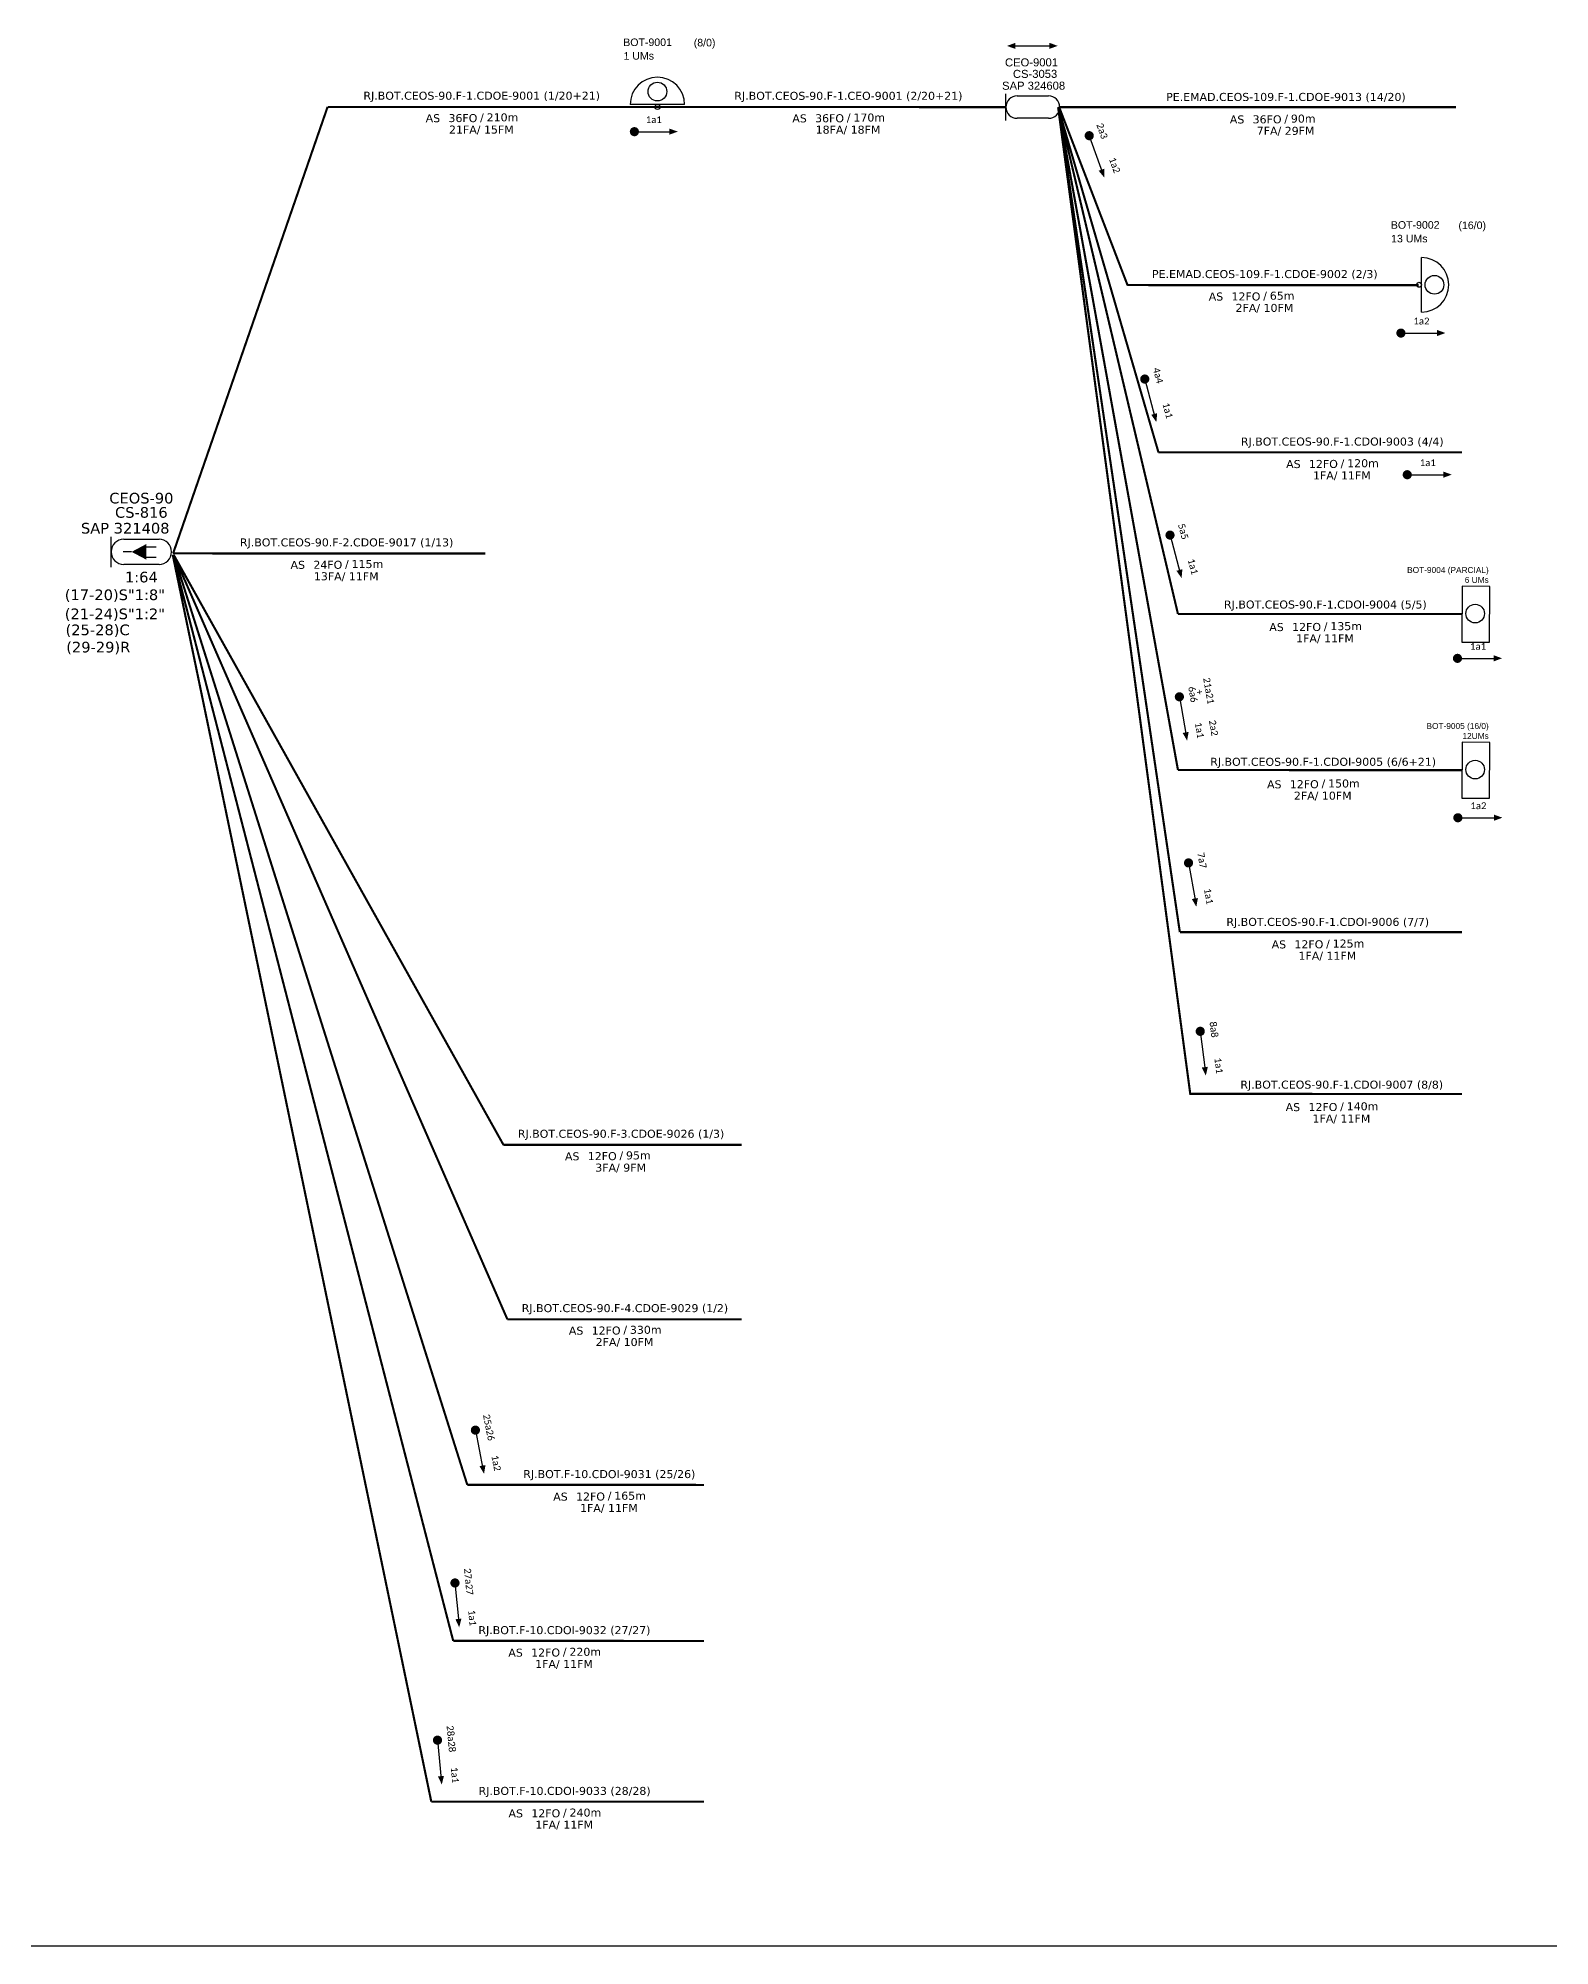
# Model space of a CAD drawing. Header units: metres. Extents: x -316 to 525, y -341 to 253.
# Drawn here: x -89.5 to 178.6, y -340.6 to -2.3 of the extents above; entities that cross this region are included whole.
import ezdxf
from ezdxf.enums import TextEntityAlignment as Align

# ---------------------------------------------------------------- set-up
doc = ezdxf.new("R2010")
doc.units = ezdxf.units.M
for name, color, linetype, lineweight in [("20.0-LEGENDA DOS CDO'S", 1, 'Continuous', 0), ('20.2-CDO_POSTE', 1, 'Continuous', 5), ('40.1-ETIQUETAS', 1, 'Continuous', 20)]:
    doc.layers.add(name, color=color, linetype=linetype, lineweight=lineweight)
for name, color, linetype in [('20.4-CEOS', 1, 'Continuous'), ('CAP a instalar', 1, 'Continuous'), ('Meio Fio', 134, 'Continuous'), ('SETA', 7, 'Continuous'), ('UNIFILAR', 7, 'Continuous')]:
    doc.layers.add(name, color=color, linetype=linetype)
doc.styles.add('ARIAL', font='arial.ttf')
doc.styles.add('siredit', font='verdana.ttf')
doc.styles.get("Standard").update_dxf_attribs({"font": 'arial.ttf'})
doc.linetypes.add('FENCELINE1', pattern='A,0.25,-0.1,[133,ltypeshp.shx,S=0.1,R=0,X=-0.1,Y=0],-0.1,1', length=1.45)

# ---------------------------------------------------------------- blocks, each defined once
blk = doc.blocks.new('CDOE-TEXTO PADRÃO')
at = {"layer": "20.0-LEGENDA DOS CDO'S", "color": 0, "style": 'ARIAL'}
for tag, p in [('CDO_N', (0.49, 7.39)), ('CORDOALHA', (0.5, 4.33)), ('SAP', (0.51, 1.67)), ('SPLITER_1', (0.59, -0.91)), ('SPLITER_2', (0.6, -3.55)), ('(XX-XX_F)S', (0.54, -8.29)), ('(XX-XX_L)S', (0.55, -10.83)), ('UMS', (0.55, -13.15))]:
    blk.add_attdef(tag, p, '', height=1.7, rotation=0.118, dxfattribs=at)
blk.add_attdef('FIBRAS_UTILIZADAS', text='', height=1.7, rotation=0.118, dxfattribs=at).set_placement((19.77, 7.43), align=Align.CENTER)
blk = doc.blocks.new('ETIQUETA_RS5F')
at = {"layer": '40.1-ETIQUETAS', "color": 0, "style": 'siredit'}
blk.add_text('/', height=1.5, dxfattribs=at).set_placement((1.58, -1.95), align=Align.MIDDLE_RIGHT)
for tag, p in [('ETIQUETA_R_PRIMARIA', (1.21, 4.1)), ('ETIQUETA_R_SECUNDARIA', (1.21, 2.1)), ('F_ATIVAS/F_MORTAS', (1.14, -4.24))]:
    blk.add_attdef(tag, text='', height=1.5, dxfattribs=at).set_placement(p, align=Align.MIDDLE_CENTER)
for tag, p in [('TIPO_CABO', (-6.58, -2.12)), ('CAP_CABO', (0.4, -2.09))]:
    blk.add_attdef(tag, text='', height=1.5, dxfattribs=at).set_placement(p, align=Align.MIDDLE_RIGHT)
blk.add_attdef('METROS', text='', height=1.5, dxfattribs=at).set_placement((2.14, -1.95), align=Align.MIDDLE_LEFT)
for tag, p in [('FUSÃO_1', (0.85, -8.39)), ('FUSÃO_2', (0.85, -10.6)), ('FUSÃO_3', (0.85, -12.93)), ('FUSÃO_4', (0.85, -15.14)), ('FUSÃO_5', (0.85, -17.16))]:
    blk.add_attdef(tag, text='', height=1.5, dxfattribs=at).set_placement(p, align=Align.CENTER)
blk = doc.blocks.new('SAN')
at = {"layer": 'SETA'}
blk.add_lwpolyline([(-2.58, 0), (6.02, 0)], dxfattribs=at)
for points in [[(-2.1, -0.66), (-3.93, 0), (-2.1, 0.67)], [(5.33, 0.68), (7.16, 0.01), (5.33, -0.65)]]:
    blk.add_solid(points, dxfattribs=at)
blk = doc.blocks.new('*U60')
at = {"layer": '20.4-CEOS', "color": 7, "style": 'siredit'}
for tag, p in [('FIBRAS_SPLITTER', (0, 0)), ('FIBRAS_TOP_C', (0, -4.13)), ('RESERVA_FINAIS', (0, -5.46))]:
    blk.add_attdef(tag, p, '', height=1.01, dxfattribs=at)
for tag, p, flags in [('ID_ATIVIDADE', (0, -6.77), 3), ('FATOR', (0, -8.09), 1), ('QTDE', (0, -9.4), 1), ('FID', (0, -10.71), 1)]:
    blk.add_attdef(tag, p, '', height=1.01, dxfattribs=dict(at, flags=flags))
blk = doc.blocks.new('*U62')
at = {"layer": '20.4-CEOS', "color": 7, "style": 'siredit'}
blk.add_attdef('FIBRAS_SPLITTER', (0, 0), '', height=1.01, dxfattribs=at)
for tag, p, flags in [('ID_ATIVIDADE', (0, -1.48), 3), ('FATOR', (0, -2.79), 1), ('QTDE', (0, -4.11), 1), ('FID', (0, -5.42), 1)]:
    blk.add_attdef(tag, p, '', height=1.01, dxfattribs=dict(at, flags=flags))

msp = doc.modelspace()

# ---------------------------------------------------------------- linework, layer by layer
at = {"color": 7}
for p, q in [((25.15, -14.04), (15.5, -14.04)), ((155.82, -50.85), (155.82, -41.2))]:
    msp.add_line(p, q, dxfattribs=at)
msp.add_lwpolyline([(-316.01, -340.61), (524.99, -340.61), (524.99, 253.39), (-316.01, 253.39)], close=True, dxfattribs=at)
at = {"color": 7, "const_width": 0.811}
for points in [[(15.83, -18.86, 1), (16.64, -18.86, 1)], [(151.76, -54.58, 1), (152.57, -54.58, 1)]]:
    msp.add_lwpolyline(points, format="xyb", close=True, dxfattribs=at)
at = {"const_width": 0.811}
for points in [[(96.76, -19.19, 1), (97.03, -19.96, 1)], [(106.64, -62.34, 1), (106.85, -63.13, 1)], [(152.88, -79.7, 1), (153.69, -79.7, 1)], [(111.12, -90.02, 1), (111.32, -90.8, 1)], [(161.79, -112.27, 1), (162.6, -112.27, 1)], [(112.81, -118.69, 1), (112.95, -119.49, 1)], [(161.86, -140.54, 1), (162.67, -140.54, 1)], [(114.43, -148.15, 1), (114.57, -148.95, 1)], [(116.53, -178.01, 1), (116.63, -178.82, 1)], [(-12.03, -248.75, 1), (-11.88, -249.55, 1)], [(-15.61, -275.85, 1), (-15.54, -276.66, 1)], [(-18.71, -303.72, 1), (-18.64, -304.53, 1)]]:
    msp.add_lwpolyline(points, format="xyb", close=True, dxfattribs=at)
at = {"color": 252}
msp.add_lwpolyline([(162.99, -109.38), (167.9, -109.41), (167.95, -99.5), (163.05, -99.47)], close=True, dxfattribs=at)
at = {"color": 1}
msp.add_lwpolyline([(162.99, -137.05), (167.9, -137.08), (167.95, -127.17), (163.05, -127.14)], close=True, dxfattribs=at)
at = {"color": 7}
for centre, radius in [((20.32, -11.75), 1.66), ((20.33, -14.48), 0.447), ((155.37, -46.02), 0.447), ((158.11, -46.02), 1.66)]:
    msp.add_circle(centre, radius, dxfattribs=at)
for centre, start, end in [((20.32, -14.04), 0, 180), ((155.82, -46.02), 270, 90)]:
    msp.add_arc(centre, 4.83, start, end, dxfattribs=at)
at = {"layer": '20.4-CEOS', "color": 5}
for p, q in [((82.11, -16.9), (82.11, -12.12)), ((84.09, -12.52), (89.66, -12.52)), ((89.66, -16.49), (84.09, -16.49)), ((-74.32, -91.15), (-68.06, -91.15)), ((-68.06, -95.61), (-74.32, -95.61))]:
    msp.add_line(p, q, dxfattribs=at)
for points in [[(-76.55, -96.07), (-76.55, -90.69)], [(-72.92, -93.38), (-74.42, -93.38)], [(-70.45, -92.49), (-68.55, -92.49)], [(-70.45, -94.35), (-68.55, -94.35)]]:
    msp.add_lwpolyline(points, dxfattribs=at)
msp.add_lwpolyline([(-72.92, -93.38, 0, 2.75, 0), (-70.33, -93.38, 2.75, 2.75, 0)], format="xyseb", dxfattribs=at)
for centre, radius, start, end in [((84.09, -14.51), 1.98, 90, 270), ((89.66, -14.51), 1.98, 270, 90), ((-74.32, -93.38), 2.23, 90, 270), ((-68.06, -93.38), 2.23, 270, 90)]:
    msp.add_arc(centre, radius, start, end, dxfattribs=at)
at = {"layer": 'CAP a instalar', "color": 5, "linetype": 'FENCELINE1', "ltscale": 2, "const_width": 0.378}
for points in [[(-65.56, -93.66), (-38.17, -14.48)], [(20.34, -14.48), (-38.17, -14.48)], [(20.34, -14.48), (82.11, -14.51)]]:
    msp.add_lwpolyline(points, dxfattribs=at)
at = {"layer": 'CAP a instalar', "color": 252, "linetype": 'FENCELINE1', "ltscale": 2, "const_width": 0.378}
for points in [[(91.37, -14.51), (109.17, -75.73)], [(91.37, -14.51), (112.63, -104.41)], [(91.37, -14.51), (112.96, -160.82)], [(91.37, -14.51), (114.81, -189.51), (163.02, -189.52)], [(109.17, -75.73), (163.02, -75.74)], [(-65.63, -93.9), (-15.89, -286.52)], [(-65.63, -93.9), (-19.78, -315.03)], [(-65.46, -93.9), (-13.39, -258.85)], [(112.63, -104.41), (163.02, -104.42)], [(112.96, -160.82), (163.02, -160.84)], [(-13.39, -258.85), (28.58, -258.86)], [(-15.89, -286.52), (28.58, -286.53)], [(-19.78, -315.03), (28.58, -315.04)]]:
    msp.add_lwpolyline(points, dxfattribs=at)
at = {"layer": 'CAP a instalar', "color": 1, "linetype": 'FENCELINE1', "ltscale": 2, "const_width": 0.378}
for points in [[(91.37, -14.51), (112.63, -132.08)], [(112.63, -132.08), (163.02, -132.1)]]:
    msp.add_lwpolyline(points, dxfattribs=at)
at = {"layer": 'CAP a instalar', "color": 7, "linetype": 'FENCELINE1', "ltscale": 7, "const_width": 0.378}
for points in [[(91.57, -14.53), (103.71, -46.14)], [(103.67, -46.07), (155.32, -46.09)], [(-6.98, -198.55), (35.25, -198.55)], [(-6.29, -229.48), (35.25, -229.48)]]:
    msp.add_lwpolyline(points, dxfattribs=at)
at = {"layer": 'CAP a instalar', "color": 7, "linetype": 'FENCELINE1', "ltscale": 2, "const_width": 0.378}
for points in [[(91.73, -14.51), (161.93, -14.51)], [(-65.56, -93.66), (-10.17, -93.67)], [(-6.29, -229.48), (-65.46, -93.9)], [(-6.98, -198.55), (-65.46, -93.9)]]:
    msp.add_lwpolyline(points, dxfattribs=at)
at = {"layer": 'Meio Fio', "color": 252}
msp.add_circle((165.33, -104.33), 1.65, dxfattribs=at)
at = {"layer": 'Meio Fio', "color": 1}
msp.add_circle((165.33, -132), 1.65, dxfattribs=at)
at = {"layer": 'SETA', "color": 7}
for points in [[(16.04, -18.86), (23.01, -18.86)], [(152.16, -54.58), (159.14, -54.58)]]:
    msp.add_lwpolyline(points, dxfattribs=at)
at = {"layer": 'SETA'}
for points in [[(96.89, -19.57), (99.25, -26.14)], [(106.75, -62.74), (108.55, -69.47)], [(153.29, -79.7), (160.26, -79.7)], [(111.22, -90.41), (113.02, -97.15)], [(162.2, -112.27), (169.17, -112.27)], [(112.88, -119.09), (114.08, -125.96)], [(162.26, -140.54), (169.24, -140.54)], [(114.5, -148.55), (115.71, -155.42)], [(116.58, -178.41), (117.45, -185.33)], [(-11.95, -249.15), (-10.61, -255.99)], [(-15.58, -276.25), (-14.92, -283.2)], [(-18.68, -304.13), (-18.02, -311.07)]]:
    msp.add_lwpolyline(points, dxfattribs=at)
at = {"layer": 'SETA', "color": 7}
for points in [[(22.45, -18.31), (23.94, -18.85), (22.45, -19.39)], [(158.58, -54.03), (160.06, -54.57), (158.58, -55.11)]]:
    msp.add_solid(points, dxfattribs=at)
at = {"layer": 'SETA'}
for points in [[(99.58, -25.43), (99.57, -27.01), (98.56, -25.79)], [(108.94, -68.79), (108.8, -70.37), (107.89, -69.07)], [(159.7, -79.15), (161.19, -79.69), (159.7, -80.23)], [(113.41, -96.46), (113.27, -98.04), (112.36, -96.74)], [(168.61, -111.72), (170.1, -112.26), (168.61, -112.81)], [(114.52, -125.31), (114.25, -126.87), (113.46, -125.5)], [(168.68, -139.99), (170.16, -140.53), (168.68, -141.07)], [(116.16, -154.77), (115.89, -156.33), (115.09, -154.96)], [(117.93, -184.71), (117.57, -186.25), (116.85, -184.84)], [(-10.17, -255.34), (-10.42, -256.9), (-11.23, -255.54)], [(-14.43, -282.59), (-14.83, -284.12), (-15.5, -282.69)], [(-17.53, -310.46), (-17.92, -311.99), (-18.6, -310.56)]]:
    msp.add_solid(points, dxfattribs=at)

# ---------------------------------------------------------------- block references
at = {"layer": '20.2-CDO_POSTE', "color": 7}
ref = msp.add_blockref('CDOE-TEXTO PADRÃO', (20.01, -12.65), dxfattribs=dict(at, xscale=0.7885344915708994, yscale=0.7885344915708994, zscale=0.7885344915708994))
ref.add_attrib('CDO_N', 'BOT-9001', (14.26, -3.68), dxfattribs={"layer": "20.0-LEGENDA DOS CDO'S", "color": 0, "height": 1.34, "rotation": 0.118, "style": 'ARIAL'})
ref.add_attrib('CORDOALHA', '1 UMs', (14.31, -6.09), dxfattribs={"layer": "20.0-LEGENDA DOS CDO'S", "color": 0, "height": 1.34, "rotation": 0.118, "style": 'ARIAL'})
ref.add_attrib('FIBRAS_UTILIZADAS', '       (8/0)', dxfattribs={"layer": "20.0-LEGENDA DOS CDO'S", "color": 0, "height": 1.3404, "rotation": 0.118, "style": 'ARIAL'}).set_placement((26.87, -3.74), align=Align.CENTER)
at = {"layer": '20.2-CDO_POSTE', "color": 5}
ref = msp.add_blockref('CDOE-TEXTO PADRÃO', (81.86, -12.97), dxfattribs=dict(at, xscale=0.8391720598060812, yscale=0.8391720598060812, zscale=0.8391720598060812))
ref.add_attrib('CDO_N', 'CEO-9001', (81.95, -7.29), dxfattribs={"layer": "20.0-LEGENDA DOS CDO'S", "color": 0, "height": 1.426, "rotation": 0.118, "style": 'ARIAL'})
ref.add_attrib('CORDOALHA', 'CS-3053', (83.36, -9.33), dxfattribs={"layer": "20.0-LEGENDA DOS CDO'S", "color": 0, "height": 1.426, "rotation": 0.118, "style": 'ARIAL'})
ref.add_attrib('SAP', 'SAP 324608', (81.44, -11.43), dxfattribs={"layer": "20.0-LEGENDA DOS CDO'S", "color": 0, "height": 1.426, "rotation": 0.118, "style": 'ARIAL'})
at = {"layer": '20.2-CDO_POSTE', "color": 7}
ref = msp.add_blockref('CDOE-TEXTO PADRÃO', (156.13, -45.06), dxfattribs=dict(at, xscale=0.7885344915708994, yscale=0.7885344915708994, zscale=0.7885344915708994))
ref.add_attrib('CDO_N', 'BOT-9002', (150.38, -36.08), dxfattribs={"layer": "20.0-LEGENDA DOS CDO'S", "color": 0, "height": 1.34, "rotation": 0.118, "style": 'ARIAL'})
ref.add_attrib('CORDOALHA', '13 UMs', (150.43, -38.5), dxfattribs={"layer": "20.0-LEGENDA DOS CDO'S", "color": 0, "height": 1.34, "rotation": 0.118, "style": 'ARIAL'})
ref.add_attrib('FIBRAS_UTILIZADAS', '       (16/0)', dxfattribs={"layer": "20.0-LEGENDA DOS CDO'S", "color": 0, "height": 1.3404, "rotation": 0.118, "style": 'ARIAL'}).set_placement((162.99, -36.14), align=Align.CENTER)
at = {"layer": '20.4-CEOS', "color": 5, "lineweight": 0}
ref = msp.add_blockref('*U60', (-84.77, -101.94), dxfattribs=dict(at, xscale=1.872, yscale=1.872, zscale=1.872))
ref.add_attrib('FIBRAS_SPLITTER', '(17-20)S"1:8"', (-84.77, -101.94), dxfattribs={"color": 5, "height": 1.8901, "style": 'siredit'})
ref.add_attrib('FIBRAS_TOP_C', '(25-28)C', (-84.63, -108.16), dxfattribs={"color": 5, "height": 1.89, "style": 'siredit'})
ref.add_attrib('RESERVA_FINAIS', '(29-29)R', (-84.51, -111.22), dxfattribs={"color": 5, "height": 1.89, "style": 'siredit'})
ref = msp.add_blockref('*U62', (-84.77, -105.32), dxfattribs=dict(at, xscale=1.872, yscale=1.872, zscale=1.872))
ref.add_attrib('FIBRAS_SPLITTER', '(21-24)S"1:2"', (-84.77, -105.32), dxfattribs={"color": 5, "height": 1.8901, "style": 'siredit'})
at = {"layer": '40.1-ETIQUETAS', "color": 7}
ref = msp.add_blockref('ETIQUETA_RS5F', (-11.96, -14.47), dxfattribs=dict(at, xscale=0.9462413749296683, yscale=0.9462413749296683, zscale=0.9462413749296683))
ref.add_attrib('ETIQUETA_R_SECUNDARIA', 'RJ.BOT.CEOS-90.F-1.CDOE-9001 (1/20+21)', dxfattribs={"color": 1, "height": 1.4194, "style": 'siredit'}).set_placement((-10.84, -12.48), align=Align.MIDDLE_CENTER)
ref.add_attrib('TIPO_CABO', 'AS', dxfattribs={"color": 0, "height": 1.419, "style": 'siredit'}).set_placement((-18.21, -16.47), align=Align.MIDDLE_RIGHT)
ref.add_attrib('CAP_CABO', '36FO', dxfattribs={"color": 0, "height": 1.419, "style": 'siredit'}).set_placement((-11.61, -16.45), align=Align.MIDDLE_RIGHT)
ref.add_attrib('METROS', '210m', dxfattribs={"color": 0, "height": 1.419, "style": 'siredit'}).set_placement((-9.96, -16.32), align=Align.MIDDLE_LEFT)
ref.add_attrib('F_ATIVAS/F_MORTAS', '21FA/ 15FM', dxfattribs={"color": 5, "height": 1.419, "style": 'siredit'}).set_placement((-10.9, -18.49), align=Align.MIDDLE_CENTER)
ref = msp.add_blockref('ETIQUETA_RS5F', (53.07, -14.5), dxfattribs=dict(at, xscale=0.9462413749296683, yscale=0.9462413749296683, zscale=0.9462413749296683))
ref.add_attrib('ETIQUETA_R_SECUNDARIA', 'RJ.BOT.CEOS-90.F-1.CEO-9001 (2/20+21)', dxfattribs={"color": 1, "height": 1.4194, "style": 'siredit'}).set_placement((54.19, -12.5), align=Align.MIDDLE_CENTER)
ref.add_attrib('TIPO_CABO', 'AS', dxfattribs={"color": 0, "height": 1.419, "style": 'siredit'}).set_placement((46.81, -16.5), align=Align.MIDDLE_RIGHT)
ref.add_attrib('CAP_CABO', '36FO', dxfattribs={"color": 0, "height": 1.419, "style": 'siredit'}).set_placement((53.41, -16.48), align=Align.MIDDLE_RIGHT)
ref.add_attrib('METROS', '170m', dxfattribs={"color": 0, "height": 1.419, "style": 'siredit'}).set_placement((55.07, -16.35), align=Align.MIDDLE_LEFT)
ref.add_attrib('F_ATIVAS/F_MORTAS', '18FA/ 18FM', dxfattribs={"color": 5, "height": 1.419, "style": 'siredit'}).set_placement((54.12, -18.51), align=Align.MIDDLE_CENTER)
ref = msp.add_blockref('ETIQUETA_RS5F', (130.65, -14.69), dxfattribs=dict(at, xscale=0.9462413749296683, yscale=0.9462413749296683, zscale=0.9462413749296683))
ref.add_attrib('ETIQUETA_R_SECUNDARIA', 'PE.EMAD.CEOS-109.F-1.CDOE-9013 (14/20)', dxfattribs={"color": 0, "height": 1.4194, "style": 'siredit'}).set_placement((131.77, -12.7), align=Align.MIDDLE_CENTER)
ref.add_attrib('TIPO_CABO', 'AS', dxfattribs={"color": 0, "height": 1.419, "style": 'siredit'}).set_placement((124.39, -16.69), align=Align.MIDDLE_RIGHT)
ref.add_attrib('CAP_CABO', '36FO', dxfattribs={"color": 0, "height": 1.419, "style": 'siredit'}).set_placement((131, -16.67), align=Align.MIDDLE_RIGHT)
ref.add_attrib('METROS', '90m', dxfattribs={"color": 0, "height": 1.419, "style": 'siredit'}).set_placement((132.65, -16.54), align=Align.MIDDLE_LEFT)
ref.add_attrib('F_ATIVAS/F_MORTAS', '7FA/ 29FM', dxfattribs={"color": 0, "height": 1.419, "style": 'siredit'}).set_placement((131.71, -18.71), align=Align.MIDDLE_CENTER)
ref = msp.add_blockref('ETIQUETA_RS5F', (126.91, -46.1), dxfattribs=dict(at, xscale=0.9462413749296683, yscale=0.9462413749296683, zscale=0.9462413749296683))
ref.add_attrib('ETIQUETA_R_SECUNDARIA', 'PE.EMAD.CEOS-109.F-1.CDOE-9002 (2/3)', dxfattribs={"color": 0, "height": 1.4194, "style": 'siredit'}).set_placement((128.03, -44.11), align=Align.MIDDLE_CENTER)
ref.add_attrib('TIPO_CABO', 'AS', dxfattribs={"color": 0, "height": 1.419, "style": 'siredit'}).set_placement((120.65, -48.1), align=Align.MIDDLE_RIGHT)
ref.add_attrib('CAP_CABO', '12FO', dxfattribs={"color": 0, "height": 1.419, "style": 'siredit'}).set_placement((127.25, -48.08), align=Align.MIDDLE_RIGHT)
ref.add_attrib('METROS', '65m', dxfattribs={"color": 0, "height": 1.419, "style": 'siredit'}).set_placement((128.91, -47.95), align=Align.MIDDLE_LEFT)
ref.add_attrib('F_ATIVAS/F_MORTAS', '2FA/ 10FM', dxfattribs={"color": 0, "height": 1.419, "style": 'siredit'}).set_placement((127.96, -50.11), align=Align.MIDDLE_CENTER)
at = {"layer": '40.1-ETIQUETAS', "color": 252}
ref = msp.add_blockref('ETIQUETA_RS5F', (140.64, -75.81), dxfattribs=dict(at, xscale=0.9462413749296683, yscale=0.9462413749296683, zscale=0.9462413749296683))
ref.add_attrib('ETIQUETA_R_SECUNDARIA', 'RJ.BOT.CEOS-90.F-1.CDOI-9003 (4/4)', dxfattribs={"color": 0, "height": 1.4194, "style": 'siredit'}).set_placement((141.76, -73.82), align=Align.MIDDLE_CENTER)
ref.add_attrib('TIPO_CABO', 'AS', dxfattribs={"color": 0, "height": 1.419, "style": 'siredit'}).set_placement((134.38, -77.81), align=Align.MIDDLE_RIGHT)
ref.add_attrib('CAP_CABO', '12FO', dxfattribs={"color": 0, "height": 1.419, "style": 'siredit'}).set_placement((140.98, -77.79), align=Align.MIDDLE_RIGHT)
ref.add_attrib('METROS', '120m', dxfattribs={"color": 0, "height": 1.419, "style": 'siredit'}).set_placement((142.63, -77.66), align=Align.MIDDLE_LEFT)
ref.add_attrib('F_ATIVAS/F_MORTAS', '1FA/ 11FM', dxfattribs={"color": 0, "height": 1.419, "style": 'siredit'}).set_placement((141.69, -79.83), align=Align.MIDDLE_CENTER)
at = {"layer": '40.1-ETIQUETAS', "color": 7}
ref = msp.add_blockref('ETIQUETA_RS5F', (-35.91, -93.69), dxfattribs=dict(at, xscale=0.9462413749296683, yscale=0.9462413749296683, zscale=0.9462413749296683))
ref.add_attrib('ETIQUETA_R_SECUNDARIA', 'RJ.BOT.CEOS-90.F-2.CDOE-9017 (1/13)', dxfattribs={"color": 0, "height": 1.4194, "style": 'siredit'}).set_placement((-34.79, -91.7), align=Align.MIDDLE_CENTER)
ref.add_attrib('TIPO_CABO', 'AS', dxfattribs={"color": 0, "height": 1.419, "style": 'siredit'}).set_placement((-42.17, -95.69), align=Align.MIDDLE_RIGHT)
ref.add_attrib('CAP_CABO', '24FO', dxfattribs={"color": 0, "height": 1.419, "style": 'siredit'}).set_placement((-35.56, -95.67), align=Align.MIDDLE_RIGHT)
ref.add_attrib('METROS', '115m', dxfattribs={"color": 0, "height": 1.419, "style": 'siredit'}).set_placement((-33.91, -95.54), align=Align.MIDDLE_LEFT)
ref.add_attrib('F_ATIVAS/F_MORTAS', '13FA/ 11FM', dxfattribs={"color": 0, "height": 1.419, "style": 'siredit'}).set_placement((-34.86, -97.71), align=Align.MIDDLE_CENTER)
at = {"layer": '40.1-ETIQUETAS', "color": 252}
ref = msp.add_blockref('ETIQUETA_RS5F', (137.65, -104.72), dxfattribs=dict(at, xscale=0.9462413749296683, yscale=0.9462413749296683, zscale=0.9462413749296683))
ref.add_attrib('ETIQUETA_R_SECUNDARIA', 'RJ.BOT.CEOS-90.F-1.CDOI-9004 (5/5)', dxfattribs={"color": 0, "height": 1.4194, "style": 'siredit'}).set_placement((138.77, -102.72), align=Align.MIDDLE_CENTER)
ref.add_attrib('TIPO_CABO', 'AS', dxfattribs={"color": 0, "height": 1.419, "style": 'siredit'}).set_placement((131.39, -106.72), align=Align.MIDDLE_RIGHT)
ref.add_attrib('CAP_CABO', '12FO', dxfattribs={"color": 0, "height": 1.419, "style": 'siredit'}).set_placement((138, -106.7), align=Align.MIDDLE_RIGHT)
ref.add_attrib('METROS', '135m', dxfattribs={"color": 0, "height": 1.419, "style": 'siredit'}).set_placement((139.65, -106.56), align=Align.MIDDLE_LEFT)
ref.add_attrib('F_ATIVAS/F_MORTAS', '1FA/ 11FM', dxfattribs={"color": 0, "height": 1.419, "style": 'siredit'}).set_placement((138.7, -108.73), align=Align.MIDDLE_CENTER)
at = {"layer": '40.1-ETIQUETAS', "color": 1}
ref = msp.add_blockref('ETIQUETA_RS5F', (137.25, -132.61), dxfattribs=dict(at, xscale=0.9462413749296683, yscale=0.9462413749296683, zscale=0.9462413749296683))
ref.add_attrib('ETIQUETA_R_SECUNDARIA', 'RJ.BOT.CEOS-90.F-1.CDOI-9005 (6/6+21)', dxfattribs={"color": 0, "height": 1.4194, "style": 'siredit'}).set_placement((138.37, -130.61), align=Align.MIDDLE_CENTER)
ref.add_attrib('TIPO_CABO', 'AS', dxfattribs={"color": 0, "height": 1.419, "style": 'siredit'}).set_placement((130.99, -134.61), align=Align.MIDDLE_RIGHT)
ref.add_attrib('CAP_CABO', '12FO', dxfattribs={"color": 0, "height": 1.419, "style": 'siredit'}).set_placement((137.59, -134.59), align=Align.MIDDLE_RIGHT)
ref.add_attrib('METROS', '150m', dxfattribs={"color": 0, "height": 1.419, "style": 'siredit'}).set_placement((139.25, -134.46), align=Align.MIDDLE_LEFT)
ref.add_attrib('F_ATIVAS/F_MORTAS', '2FA/ 10FM', dxfattribs={"color": 0, "height": 1.419, "style": 'siredit'}).set_placement((138.3, -136.62), align=Align.MIDDLE_CENTER)
at = {"layer": '40.1-ETIQUETAS', "color": 252}
ref = msp.add_blockref('ETIQUETA_RS5F', (138.07, -161), dxfattribs=dict(at, xscale=0.9462413749296683, yscale=0.9462413749296683, zscale=0.9462413749296683))
ref.add_attrib('ETIQUETA_R_SECUNDARIA', 'RJ.BOT.CEOS-90.F-1.CDOI-9006 (7/7)', dxfattribs={"color": 0, "height": 1.4194, "style": 'siredit'}).set_placement((139.19, -159.01), align=Align.MIDDLE_CENTER)
ref.add_attrib('TIPO_CABO', 'AS', dxfattribs={"color": 0, "height": 1.419, "style": 'siredit'}).set_placement((131.81, -163), align=Align.MIDDLE_RIGHT)
ref.add_attrib('CAP_CABO', '12FO', dxfattribs={"color": 0, "height": 1.419, "style": 'siredit'}).set_placement((138.41, -162.98), align=Align.MIDDLE_RIGHT)
ref.add_attrib('METROS', '125m', dxfattribs={"color": 0, "height": 1.419, "style": 'siredit'}).set_placement((140.06, -162.85), align=Align.MIDDLE_LEFT)
ref.add_attrib('F_ATIVAS/F_MORTAS', '1FA/ 11FM', dxfattribs={"color": 0, "height": 1.419, "style": 'siredit'}).set_placement((139.12, -165.02), align=Align.MIDDLE_CENTER)
ref = msp.add_blockref('ETIQUETA_RS5F', (140.55, -189.86), dxfattribs=dict(at, xscale=0.9462413749296683, yscale=0.9462413749296683, zscale=0.9462413749296683))
ref.add_attrib('ETIQUETA_R_SECUNDARIA', 'RJ.BOT.CEOS-90.F-1.CDOI-9007 (8/8)', dxfattribs={"color": 0, "height": 1.4194, "style": 'siredit'}).set_placement((141.67, -187.87), align=Align.MIDDLE_CENTER)
ref.add_attrib('TIPO_CABO', 'AS', dxfattribs={"color": 0, "height": 1.419, "style": 'siredit'}).set_placement((134.29, -191.86), align=Align.MIDDLE_RIGHT)
ref.add_attrib('CAP_CABO', '12FO', dxfattribs={"color": 0, "height": 1.419, "style": 'siredit'}).set_placement((140.9, -191.84), align=Align.MIDDLE_RIGHT)
ref.add_attrib('METROS', '140m', dxfattribs={"color": 0, "height": 1.419, "style": 'siredit'}).set_placement((142.55, -191.71), align=Align.MIDDLE_LEFT)
ref.add_attrib('F_ATIVAS/F_MORTAS', '1FA/ 11FM', dxfattribs={"color": 0, "height": 1.419, "style": 'siredit'}).set_placement((141.61, -193.88), align=Align.MIDDLE_CENTER)
at = {"layer": '40.1-ETIQUETAS', "color": 7}
ref = msp.add_blockref('ETIQUETA_RS5F', (12.75, -198.57), dxfattribs=dict(at, xscale=0.9462413749296683, yscale=0.9462413749296683, zscale=0.9462413749296683))
ref.add_attrib('ETIQUETA_R_SECUNDARIA', 'RJ.BOT.CEOS-90.F-3.CDOE-9026 (1/3)', dxfattribs={"color": 0, "height": 1.4194, "style": 'siredit'}).set_placement((13.87, -196.58), align=Align.MIDDLE_CENTER)
ref.add_attrib('TIPO_CABO', 'AS', dxfattribs={"color": 0, "height": 1.419, "style": 'siredit'}).set_placement((6.49, -200.58), align=Align.MIDDLE_RIGHT)
ref.add_attrib('CAP_CABO', '12FO', dxfattribs={"color": 0, "height": 1.419, "style": 'siredit'}).set_placement((13.1, -200.55), align=Align.MIDDLE_RIGHT)
ref.add_attrib('METROS', '95m', dxfattribs={"color": 0, "height": 1.419, "style": 'siredit'}).set_placement((14.75, -200.42), align=Align.MIDDLE_LEFT)
ref.add_attrib('F_ATIVAS/F_MORTAS', '3FA/ 9FM', dxfattribs={"color": 0, "height": 1.419, "style": 'siredit'}).set_placement((13.8, -202.59), align=Align.MIDDLE_CENTER)
ref = msp.add_blockref('ETIQUETA_RS5F', (13.44, -229.5), dxfattribs=dict(at, xscale=0.9462413749296683, yscale=0.9462413749296683, zscale=0.9462413749296683))
ref.add_attrib('ETIQUETA_R_SECUNDARIA', 'RJ.BOT.CEOS-90.F-4.CDOE-9029 (1/2)', dxfattribs={"color": 0, "height": 1.4194, "style": 'siredit'}).set_placement((14.56, -227.51), align=Align.MIDDLE_CENTER)
ref.add_attrib('TIPO_CABO', 'AS', dxfattribs={"color": 0, "height": 1.419, "style": 'siredit'}).set_placement((7.18, -231.5), align=Align.MIDDLE_RIGHT)
ref.add_attrib('CAP_CABO', '12FO', dxfattribs={"color": 0, "height": 1.419, "style": 'siredit'}).set_placement((13.79, -231.48), align=Align.MIDDLE_RIGHT)
ref.add_attrib('METROS', '330m', dxfattribs={"color": 0, "height": 1.419, "style": 'siredit'}).set_placement((15.44, -231.35), align=Align.MIDDLE_LEFT)
ref.add_attrib('F_ATIVAS/F_MORTAS', '2FA/ 10FM', dxfattribs={"color": 0, "height": 1.419, "style": 'siredit'}).set_placement((14.49, -233.52), align=Align.MIDDLE_CENTER)
at = {"layer": '40.1-ETIQUETAS', "color": 252}
ref = msp.add_blockref('ETIQUETA_RS5F', (10.67, -258.93), dxfattribs=dict(at, xscale=0.9462413749296683, yscale=0.9462413749296683, zscale=0.9462413749296683))
ref.add_attrib('ETIQUETA_R_SECUNDARIA', 'RJ.BOT.F-10.CDOI-9031 (25/26)', dxfattribs={"color": 0, "height": 1.4194, "style": 'siredit'}).set_placement((11.79, -256.94), align=Align.MIDDLE_CENTER)
ref.add_attrib('TIPO_CABO', 'AS', dxfattribs={"color": 0, "height": 1.419, "style": 'siredit'}).set_placement((4.41, -260.94), align=Align.MIDDLE_RIGHT)
ref.add_attrib('CAP_CABO', '12FO', dxfattribs={"color": 0, "height": 1.419, "style": 'siredit'}).set_placement((11.02, -260.92), align=Align.MIDDLE_RIGHT)
ref.add_attrib('METROS', '165m', dxfattribs={"color": 0, "height": 1.419, "style": 'siredit'}).set_placement((12.67, -260.78), align=Align.MIDDLE_LEFT)
ref.add_attrib('F_ATIVAS/F_MORTAS', '1FA/ 11FM', dxfattribs={"color": 0, "height": 1.419, "style": 'siredit'}).set_placement((11.72, -262.95), align=Align.MIDDLE_CENTER)
ref = msp.add_blockref('ETIQUETA_RS5F', (2.71, -286.61), dxfattribs=dict(at, xscale=0.9462413749296683, yscale=0.9462413749296683, zscale=0.9462413749296683))
ref.add_attrib('ETIQUETA_R_SECUNDARIA', 'RJ.BOT.F-10.CDOI-9032 (27/27)', dxfattribs={"color": 0, "height": 1.4194, "style": 'siredit'}).set_placement((3.83, -284.62), align=Align.MIDDLE_CENTER)
ref.add_attrib('TIPO_CABO', 'AS', dxfattribs={"color": 0, "height": 1.419, "style": 'siredit'}).set_placement((-3.55, -288.61), align=Align.MIDDLE_RIGHT)
ref.add_attrib('CAP_CABO', '12FO', dxfattribs={"color": 0, "height": 1.419, "style": 'siredit'}).set_placement((3.06, -288.59), align=Align.MIDDLE_RIGHT)
ref.add_attrib('METROS', '220m', dxfattribs={"color": 0, "height": 1.419, "style": 'siredit'}).set_placement((4.71, -288.46), align=Align.MIDDLE_LEFT)
ref.add_attrib('F_ATIVAS/F_MORTAS', '1FA/ 11FM', dxfattribs={"color": 0, "height": 1.419, "style": 'siredit'}).set_placement((3.76, -290.62), align=Align.MIDDLE_CENTER)
ref = msp.add_blockref('ETIQUETA_RS5F', (2.74, -315.12), dxfattribs=dict(at, xscale=0.9462413749296683, yscale=0.9462413749296683, zscale=0.9462413749296683))
ref.add_attrib('ETIQUETA_R_SECUNDARIA', 'RJ.BOT.F-10.CDOI-9033 (28/28)', dxfattribs={"color": 0, "height": 1.4194, "style": 'siredit'}).set_placement((3.86, -313.13), align=Align.MIDDLE_CENTER)
ref.add_attrib('TIPO_CABO', 'AS', dxfattribs={"color": 0, "height": 1.419, "style": 'siredit'}).set_placement((-3.52, -317.12), align=Align.MIDDLE_RIGHT)
ref.add_attrib('CAP_CABO', '12FO', dxfattribs={"color": 0, "height": 1.419, "style": 'siredit'}).set_placement((3.09, -317.1), align=Align.MIDDLE_RIGHT)
ref.add_attrib('METROS', '240m', dxfattribs={"color": 0, "height": 1.419, "style": 'siredit'}).set_placement((4.74, -316.97), align=Align.MIDDLE_LEFT)
ref.add_attrib('F_ATIVAS/F_MORTAS', '1FA/ 11FM', dxfattribs={"color": 0, "height": 1.419, "style": 'siredit'}).set_placement((3.79, -319.13), align=Align.MIDDLE_CENTER)
at = {"layer": 'UNIFILAR', "color": 5, "lineweight": -3, "xscale": 0.8112494745390724, "yscale": 0.8112494745390724, "zscale": 0.8112494745390724}
msp.add_blockref('SAN', (85.5, -3.65), dxfattribs=at)

# ---------------------------------------------------------------- texts
at = {"color": 7, "char_height": 1.2169, "width": 20.5723, "attachment_point": 5}
for s, insert in [('\\C7;\\fCalibri|b0|i0|c0|p34;1a1', (19.68, -16.73)), ('\\C7;\\fCalibri|b0|i0|c0|p34;1a2', (155.81, -52.45))]:
    msp.add_mtext(s, dxfattribs=dict(at, insert=insert))
at = {"char_height": 1.2169, "attachment_point": 5}
for s, insert, width, rotation in [('\\C7;\\fCalibri|b0|i0|c0|p34;2a3', (99.18, -18.74), 20.5723, 289.7058), ('\\C7;\\fCalibri|b0|i0|c0|p34;1a2', (101.41, -24.81), 20.5723, 289.7058), ('\\C7;\\fCalibri|b0|i0|c0|p34;4a4', (109.1, -62.09), 20.5723, 284.9567), ('\\C7;\\fCalibri|b0|i0|c0|p34;1a1', (110.81, -68.33), 24.0563, 284.9567), ('\\C7;\\fCalibri|b0|i0|c0|p34;5a5', (113.57, -89.77), 20.5723, 284.9567), ('\\C7;\\fCalibri|b0|i0|c0|p34;1a1', (115.29, -96), 20.5723, 284.9567), ('\\C7;\\fCalibri|b0|i0|c0|p34;6a6', (115.28, -118.66), 20.5723, 279.8995), ('\\C1;\\fCalibri|b0|i0|c0|p34;+\\P', (116.46, -118.25), 20.5723, 279.8995), ('\\C1;\\fCalibri|b0|i0|c0|p34;21a21', (118.09, -118.02), 20.5723, 279.8995), ('\\C7;\\fCalibri|b0|i0|c0|p34;1a1', (116.44, -125.02), 20.5723, 279.8995), ('\\C1;\\fCalibri|b0|i0|c0|p34;2a2', (118.95, -124.61), 20.5723, 279.8995), ('\\C7;\\fCalibri|b0|i0|c0|p34;7a7', (116.9, -148.11), 20.5723, 280.0111), ('\\C7;\\fCalibri|b0|i0|c0|p34;1a1', (118.07, -154.47), 20.5723, 280.0111), ('\\C7;\\fCalibri|b0|i0|c0|p34;8a8', (119, -178.1), 20.5723, 277.1212), ('\\C7;\\fCalibri|b0|i0|c0|p34;1a1', (119.85, -184.51), 20.5723, 277.1212), ('{\\fCalibri|b0|i0|c0|p34;\\C7;25a26}', (-9.57, -248.67), 20.5723, 281.1522), ('{\\fCalibri|b0|i0|c0|p34;\\C7;1a2}', (-8.27, -255), 20.5723, 281.1522), ('{\\fCalibri|b0|i0|c0|p34;\\C7;27a27}', (-13.15, -276.01), 20.5723, 275.3738), ('\\C7;\\fCalibri|b0|i0|c0|p34;1a1', (-12.5, -282.45), 20.5723, 275.3738), ('{\\fCalibri|b0|i0|c0|p34;\\C7;28a28}', (-16.25, -303.89), 20.5723, 275.3738), ('\\C7;\\fCalibri|b0|i0|c0|p34;1a1', (-15.6, -310.32), 20.5723, 275.3738)]:
    msp.add_mtext(s, dxfattribs=dict(at, insert=insert, width=width, rotation=rotation))
at = {"char_height": 1.2169, "width": 20.5723, "attachment_point": 5}
for s, insert in [('\\C7;\\fCalibri|b0|i0|c0|p34;1a1', (156.93, -77.57)), ('\\C7;\\fCalibri|b0|i0|c0|p34;1a1', (165.84, -110.14)), ('\\C7;\\fCalibri|b0|i0|c0|p34;1a2', (165.91, -138.41))]:
    msp.add_mtext(s, dxfattribs=dict(at, insert=insert))
at = {"color": 252, "insert": (167.74, -96.08), "char_height": 1.0532, "width": 17.09, "attachment_point": 3, "rotation": 359.9363, "style": 'ARIAL'}
msp.add_mtext('BOT-9004 (PARCIAL)\\P6 UMs', dxfattribs=at)
at = {"color": 1, "insert": (167.74, -123.75), "char_height": 1.0532, "width": 17.09, "attachment_point": 3, "rotation": 359.9363, "style": 'ARIAL'}
msp.add_mtext('BOT-9005 (16/0)\\P12UMs', dxfattribs=at)
at = {"layer": '20.4-CEOS', "color": 5, "style": 'siredit'}
for s, p in [('CEOS-90', (-71.19, -82.91)), ('CS-816', (-71.19, -85.44)), ('SAP 321408', (-74.05, -88.24)), ('1:64', (-71.19, -96.91))]:
    msp.add_text(s, height=1.89, dxfattribs=at).set_placement(p, align=Align.TOP_CENTER)

doc.saveas('drawing.dxf')
